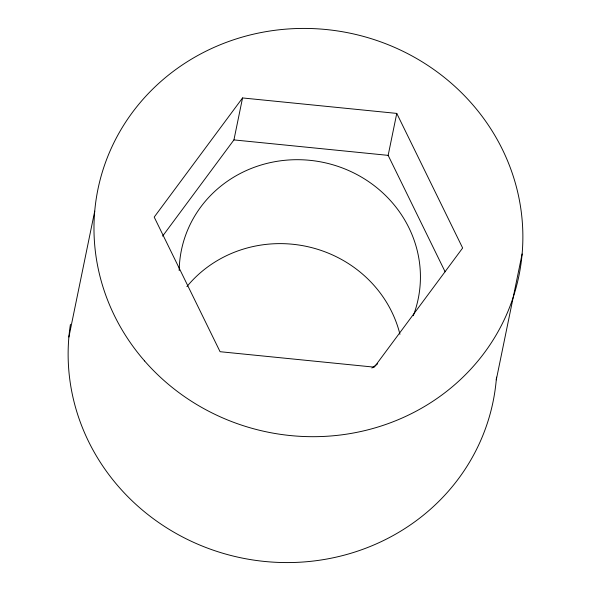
<?xml version="1.0" encoding="UTF-8"?>
<svg xmlns="http://www.w3.org/2000/svg" width="591" height="591" viewBox="0 0 591 591"><rect width="100%" height="100%" fill="white"/><g stroke="black" fill="none" stroke-linecap="round" stroke-linejoin="round"><path stroke-width="0.89" d="M68.888 337.033L94.73 211.142M162.599 236.127L233.933 139.912L242.546 97.951L396.768 113.406L462.642 248.006L374.295 367.159L220.074 351.704L154.199 217.104L242.546 97.951M445.134 271.801L388.154 155.367L396.768 113.406M496.27 379.858L522.112 253.967M233.933 139.912L388.154 155.367M186.904 286.605A120.874 114.565 11.6 0 1 307.83 246.698A120.874 114.565 11.6 0 1 399.944 334.284M377.649 363.783A120.874 114.565 11.6 0 1 371.857 368.038M179.191 270.619A120.874 114.565 11.6 0 1 321.319 161.993A120.874 114.565 11.6 0 1 413.294 315.705M496.492 377.132A214.888 203.666 11.6 0 1 259.316 560.859A214.888 203.666 11.6 0 1 70.44 324.311M144.603 360.961A214.888 203.666 11.6 0 0 510.181 305.776A214.888 203.666 11.6 0 0 270.479 30.924A214.888 203.666 11.6 0 0 144.603 360.961"/></g></svg>
